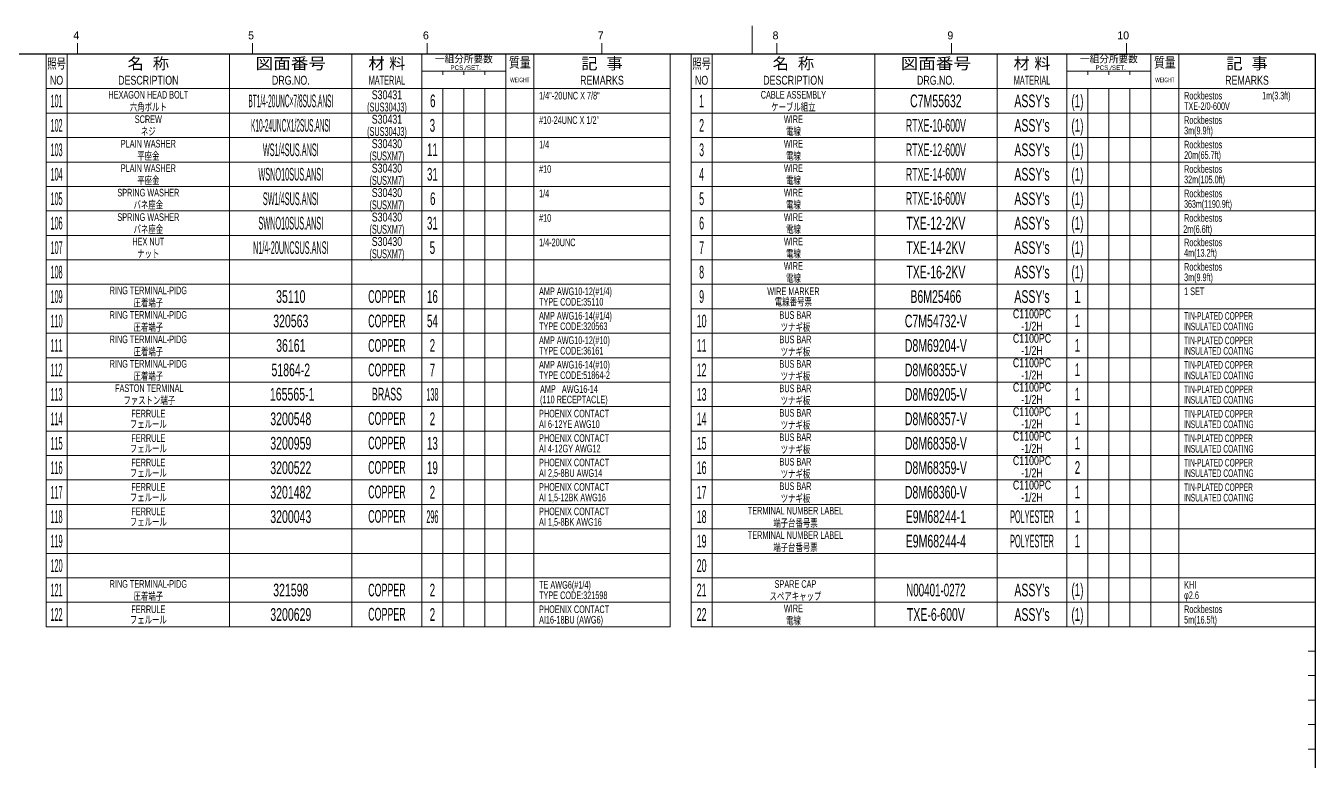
# Model space of a CAD drawing. Header units: millimetres. Extents: x 7 to 587, y 2 to 418.
# Drawn here: x 218.2 to 587, y 207.5 to 418 of the extents above; entities that cross this region are included whole.
import ezdxf
from ezdxf.enums import TextEntityAlignment as Align

# ---------------------------------------------------------------- set-up
doc = ezdxf.new("R2010")
doc.units = ezdxf.units.MM
for name, color, linetype in [('図面枠C7M', 7, 'Continuous'), ('表題、部品表_01', 7, 'Continuous'), ('表題、部品表_02', 7, 'Continuous'), ('表題、部品表_03', 7, 'Continuous')]:
    doc.layers.add(name, color=color, linetype=linetype)
doc.styles.add('HG丸ｺﾞｼｯｸM-PRO', font='')
doc.styles.get('HG丸ｺﾞｼｯｸM-PRO').set_extended_font_data('HG丸ｺﾞｼｯｸM-PRO')

# ---------------------------------------------------------------- blocks, each defined once
blk = doc.blocks.new('BLKF023')
at = {"layer": '図面枠C7M', "color": 4, "linetype": 'Continuous', "lineweight": 13}
for p, q in [((426, 410), (426, 418)), ((233, 413), (233, 410)), ((283, 413), (283, 410)), ((333, 413), (333, 410)), ((383, 413), (383, 410)), ((433, 413), (433, 410)), ((483, 413), (483, 410)), ((533, 413), (533, 410)), ((585, 393), (587, 393)), ((585, 386), (587, 386)), ((585, 379), (587, 379)), ((585, 372), (587, 372)), ((585, 365), (587, 365)), ((585, 358), (587, 358)), ((585, 351), (587, 351)), ((585, 344), (587, 344)), ((585, 337), (587, 337)), ((585, 330), (587, 330)), ((585, 323), (587, 323)), ((585, 316), (587, 316)), ((585, 309), (587, 309)), ((585, 302), (587, 302)), ((585, 295), (587, 295)), ((585, 288), (587, 288)), ((585, 281), (587, 281)), ((585, 274), (587, 274)), ((585, 267), (587, 267)), ((587, 260), (585, 260)), ((585, 253), (587, 253)), ((585, 246), (587, 246)), ((585, 239), (587, 239)), ((585, 232), (587, 232)), ((585, 225), (587, 225)), ((585, 218), (587, 218)), ((585, 211), (587, 211))]:
    blk.add_line(p, q, dxfattribs=at)
at = {"layer": '図面枠C7M', "color": 2, "linetype": 'Continuous', "lineweight": 25}
for p, q in [((33, 410), (587, 410)), ((587, 410), (587, 10))]:
    blk.add_line(p, q, dxfattribs=at)
at = {"layer": '図面枠C7M', "color": 4, "linetype": 'Continuous', "lineweight": 13, "style": 'HG丸ｺﾞｼｯｸM-PRO', "width": 1.003994}
for s, height, p in [('4', 2.25, (231.79, 413.45)), ('5', 2.25, (281.79, 413.45)), ('6', 2.25, (331.79, 413.45)), ('7', 2.25, (381.79, 413.45)), ('8', 2.25, (431.8, 413.45)), ('9', 2.25, (481.8, 413.45)), ('10', 2.255, (530.4, 413.45))]:
    blk.add_text(s, height=height, dxfattribs=at).set_placement(p, align=Align.BOTTOM_LEFT)
blk = doc.blocks.new('BLKF027')
at = {"layer": '表題、部品表_02', "color": 4, "linetype": 'Continuous', "lineweight": 13}
for p, q in [((408.5, 400), (408.5, 393)), ((408.5, 400), (587, 400)), ((414.5, 400), (414.5, 393)), ((461, 400), (461, 393)), ((496, 400), (496, 393)), ((516, 400), (516, 393)), ((522, 400), (522, 393)), ((528, 400), (528, 393)), ((534, 393), (534, 400)), ((540, 400), (540, 393)), ((548, 400), (548, 393)), ((587, 400), (587, 393)), ((408.5, 393), (587, 393))]:
    blk.add_line(p, q, dxfattribs=at)
blk = doc.blocks.new('BLKF029')
at = {"layer": '表題、部品表_02', "color": 4, "linetype": 'Continuous', "lineweight": 13}
for p, q in [((408.5, 393), (408.5, 386)), ((408.5, 393), (587, 393)), ((414.5, 393), (414.5, 386)), ((461, 393), (461, 386)), ((496, 393), (496, 386)), ((516, 393), (516, 386)), ((522, 393), (522, 386)), ((528, 393), (528, 386)), ((534, 386), (534, 393)), ((540, 393), (540, 386)), ((548, 393), (548, 386)), ((587, 393), (587, 386)), ((408.5, 386), (587, 386))]:
    blk.add_line(p, q, dxfattribs=at)
blk = doc.blocks.new('BLKF031')
at = {"layer": '表題、部品表_02', "color": 4, "linetype": 'Continuous', "lineweight": 13}
for p, q in [((408.5, 386), (408.5, 379)), ((408.5, 386), (587, 386)), ((414.5, 386), (414.5, 379)), ((461, 386), (461, 379)), ((496, 386), (496, 379)), ((516, 386), (516, 379)), ((522, 386), (522, 379)), ((528, 386), (528, 379)), ((534, 379), (534, 386)), ((540, 386), (540, 379)), ((548, 386), (548, 379)), ((587, 386), (587, 379)), ((408.5, 379), (587, 379))]:
    blk.add_line(p, q, dxfattribs=at)
blk = doc.blocks.new('BLKF033')
at = {"layer": '表題、部品表_02', "color": 4, "linetype": 'Continuous', "lineweight": 13}
for p, q in [((408.5, 379), (408.5, 372)), ((408.5, 379), (587, 379)), ((414.5, 379), (414.5, 372)), ((461, 379), (461, 372)), ((496, 379), (496, 372)), ((516, 379), (516, 372)), ((522, 379), (522, 372)), ((528, 379), (528, 372)), ((534, 372), (534, 379)), ((540, 379), (540, 372)), ((548, 379), (548, 372)), ((587, 379), (587, 372)), ((408.5, 372), (587, 372))]:
    blk.add_line(p, q, dxfattribs=at)
blk = doc.blocks.new('BLKF035')
at = {"layer": '表題、部品表_02', "color": 4, "linetype": 'Continuous', "lineweight": 13}
for p, q in [((408.5, 372), (408.5, 365)), ((408.5, 372), (587, 372)), ((414.5, 372), (414.5, 365)), ((461, 372), (461, 365)), ((496, 372), (496, 365)), ((516, 372), (516, 365)), ((522, 372), (522, 365)), ((528, 372), (528, 365)), ((534, 365), (534, 372)), ((540, 372), (540, 365)), ((548, 372), (548, 365)), ((587, 372), (587, 365)), ((408.5, 365), (587, 365))]:
    blk.add_line(p, q, dxfattribs=at)
blk = doc.blocks.new('BLKF037')
at = {"layer": '表題、部品表_02', "color": 4, "linetype": 'Continuous', "lineweight": 13}
for p, q in [((408.5, 365), (408.5, 358)), ((408.5, 365), (587, 365)), ((414.5, 365), (414.5, 358)), ((461, 365), (461, 358)), ((496, 365), (496, 358)), ((516, 365), (516, 358)), ((522, 365), (522, 358)), ((528, 365), (528, 358)), ((534, 358), (534, 365)), ((540, 365), (540, 358)), ((548, 365), (548, 358)), ((587, 365), (587, 358)), ((408.5, 358), (587, 358))]:
    blk.add_line(p, q, dxfattribs=at)
blk = doc.blocks.new('BLKF039')
at = {"layer": '表題、部品表_02', "color": 4, "linetype": 'Continuous', "lineweight": 13}
for p, q in [((408.5, 358), (408.5, 351)), ((408.5, 358), (587, 358)), ((414.5, 358), (414.5, 351)), ((461, 358), (461, 351)), ((496, 358), (496, 351)), ((516, 358), (516, 351)), ((522, 358), (522, 351)), ((528, 358), (528, 351)), ((534, 351), (534, 358)), ((540, 358), (540, 351)), ((548, 358), (548, 351)), ((587, 358), (587, 351)), ((408.5, 351), (587, 351))]:
    blk.add_line(p, q, dxfattribs=at)
blk = doc.blocks.new('BLKF041')
at = {"layer": '表題、部品表_02', "color": 4, "linetype": 'Continuous', "lineweight": 13}
for p, q in [((408.5, 351), (408.5, 344)), ((408.5, 351), (587, 351)), ((414.5, 351), (414.5, 344)), ((461, 351), (461, 344)), ((496, 351), (496, 344)), ((516, 351), (516, 344)), ((522, 351), (522, 344)), ((528, 351), (528, 344)), ((534, 344), (534, 351)), ((540, 351), (540, 344)), ((548, 351), (548, 344)), ((587, 351), (587, 344)), ((408.5, 344), (587, 344))]:
    blk.add_line(p, q, dxfattribs=at)
blk = doc.blocks.new('BLKF043')
at = {"layer": '表題、部品表_02', "color": 4, "linetype": 'Continuous', "lineweight": 13}
for p, q in [((408.5, 344), (408.5, 337)), ((408.5, 344), (587, 344)), ((414.5, 344), (414.5, 337)), ((461, 344), (461, 337)), ((496, 344), (496, 337)), ((516, 344), (516, 337)), ((522, 344), (522, 337)), ((528, 344), (528, 337)), ((534, 337), (534, 344)), ((540, 344), (540, 337)), ((548, 344), (548, 337)), ((587, 344), (587, 337)), ((408.5, 337), (587, 337))]:
    blk.add_line(p, q, dxfattribs=at)
blk = doc.blocks.new('BLKF045')
at = {"layer": '表題、部品表_02', "color": 4, "linetype": 'Continuous', "lineweight": 13}
for p, q in [((408.5, 337), (408.5, 330)), ((408.5, 337), (587, 337)), ((414.5, 337), (414.5, 330)), ((461, 337), (461, 330)), ((496, 337), (496, 330)), ((516, 337), (516, 330)), ((522, 337), (522, 330)), ((528, 337), (528, 330)), ((534, 330), (534, 337)), ((540, 337), (540, 330)), ((548, 337), (548, 330)), ((587, 337), (587, 330)), ((408.5, 330), (587, 330))]:
    blk.add_line(p, q, dxfattribs=at)
blk = doc.blocks.new('BLKF047')
at = {"layer": '表題、部品表_02', "color": 4, "linetype": 'Continuous', "lineweight": 13}
for p, q in [((408.5, 330), (408.5, 323)), ((408.5, 330), (587, 330)), ((414.5, 330), (414.5, 323)), ((461, 330), (461, 323)), ((496, 330), (496, 323)), ((516, 330), (516, 323)), ((522, 330), (522, 323)), ((528, 330), (528, 323)), ((534, 323), (534, 330)), ((540, 330), (540, 323)), ((548, 330), (548, 323)), ((587, 330), (587, 323)), ((408.5, 323), (587, 323))]:
    blk.add_line(p, q, dxfattribs=at)
blk = doc.blocks.new('BLKF049')
at = {"layer": '表題、部品表_02', "color": 4, "linetype": 'Continuous', "lineweight": 13}
for p, q in [((408.5, 323), (408.5, 316)), ((408.5, 323), (587, 323)), ((414.5, 323), (414.5, 316)), ((461, 323), (461, 316)), ((496, 323), (496, 316)), ((516, 323), (516, 316)), ((522, 323), (522, 316)), ((528, 323), (528, 316)), ((534, 316), (534, 323)), ((540, 323), (540, 316)), ((548, 323), (548, 316)), ((587, 323), (587, 316)), ((408.5, 316), (587, 316))]:
    blk.add_line(p, q, dxfattribs=at)
blk = doc.blocks.new('BLKF051')
at = {"layer": '表題、部品表_02', "color": 4, "linetype": 'Continuous', "lineweight": 13}
for p, q in [((408.5, 316), (408.5, 309)), ((408.5, 316), (587, 316)), ((414.5, 316), (414.5, 309)), ((461, 316), (461, 309)), ((496, 316), (496, 309)), ((516, 316), (516, 309)), ((522, 316), (522, 309)), ((528, 316), (528, 309)), ((534, 309), (534, 316)), ((540, 316), (540, 309)), ((548, 316), (548, 309)), ((587, 316), (587, 309)), ((408.5, 309), (587, 309))]:
    blk.add_line(p, q, dxfattribs=at)
blk = doc.blocks.new('BLKF053')
at = {"layer": '表題、部品表_02', "color": 4, "linetype": 'Continuous', "lineweight": 13}
for p, q in [((408.5, 309), (408.5, 302)), ((408.5, 309), (587, 309)), ((414.5, 309), (414.5, 302)), ((461, 309), (461, 302)), ((496, 309), (496, 302)), ((516, 309), (516, 302)), ((522, 309), (522, 302)), ((528, 309), (528, 302)), ((534, 302), (534, 309)), ((540, 309), (540, 302)), ((548, 309), (548, 302)), ((587, 309), (587, 302)), ((408.5, 302), (587, 302))]:
    blk.add_line(p, q, dxfattribs=at)
blk = doc.blocks.new('BLKF055')
at = {"layer": '表題、部品表_02', "color": 4, "linetype": 'Continuous', "lineweight": 13}
for p, q in [((224, 400), (224, 393)), ((224, 400), (402.5, 400)), ((230, 400), (230, 393)), ((276.5, 400), (276.5, 393)), ((311.5, 400), (311.5, 393)), ((331.5, 400), (331.5, 393)), ((337.5, 400), (337.5, 393)), ((343.5, 400), (343.5, 393)), ((349.5, 393), (349.5, 400)), ((355.5, 400), (355.5, 393)), ((363.5, 400), (363.5, 393)), ((402.5, 400), (402.5, 393)), ((224, 393), (402.5, 393))]:
    blk.add_line(p, q, dxfattribs=at)
blk = doc.blocks.new('BLKF057')
at = {"layer": '表題、部品表_02', "color": 4, "linetype": 'Continuous', "lineweight": 13}
for p, q in [((224, 393), (224, 386)), ((224, 393), (402.5, 393)), ((230, 393), (230, 386)), ((276.5, 393), (276.5, 386)), ((311.5, 393), (311.5, 386)), ((331.5, 393), (331.5, 386)), ((337.5, 393), (337.5, 386)), ((343.5, 393), (343.5, 386)), ((349.5, 386), (349.5, 393)), ((355.5, 393), (355.5, 386)), ((363.5, 393), (363.5, 386)), ((402.5, 393), (402.5, 386)), ((224, 386), (402.5, 386))]:
    blk.add_line(p, q, dxfattribs=at)
blk = doc.blocks.new('BLKF059')
at = {"layer": '表題、部品表_02', "color": 4, "linetype": 'Continuous', "lineweight": 13}
for p, q in [((224, 386), (224, 379)), ((224, 386), (402.5, 386)), ((230, 386), (230, 379)), ((276.5, 386), (276.5, 379)), ((311.5, 386), (311.5, 379)), ((331.5, 386), (331.5, 379)), ((337.5, 386), (337.5, 379)), ((343.5, 386), (343.5, 379)), ((349.5, 379), (349.5, 386)), ((355.5, 386), (355.5, 379)), ((363.5, 386), (363.5, 379)), ((402.5, 386), (402.5, 379)), ((224, 379), (402.5, 379))]:
    blk.add_line(p, q, dxfattribs=at)
blk = doc.blocks.new('BLKF061')
at = {"layer": '表題、部品表_02', "color": 4, "linetype": 'Continuous', "lineweight": 13}
for p, q in [((224, 379), (224, 372)), ((224, 379), (402.5, 379)), ((230, 379), (230, 372)), ((276.5, 379), (276.5, 372)), ((311.5, 379), (311.5, 372)), ((331.5, 379), (331.5, 372)), ((337.5, 379), (337.5, 372)), ((343.5, 379), (343.5, 372)), ((349.5, 372), (349.5, 379)), ((355.5, 379), (355.5, 372)), ((363.5, 379), (363.5, 372)), ((402.5, 379), (402.5, 372)), ((224, 372), (402.5, 372))]:
    blk.add_line(p, q, dxfattribs=at)
blk = doc.blocks.new('BLKF063')
at = {"layer": '表題、部品表_02', "color": 4, "linetype": 'Continuous', "lineweight": 13}
for p, q in [((224, 372), (224, 365)), ((224, 372), (402.5, 372)), ((230, 372), (230, 365)), ((276.5, 372), (276.5, 365)), ((311.5, 372), (311.5, 365)), ((331.5, 372), (331.5, 365)), ((337.5, 372), (337.5, 365)), ((343.5, 372), (343.5, 365)), ((349.5, 365), (349.5, 372)), ((355.5, 372), (355.5, 365)), ((363.5, 372), (363.5, 365)), ((402.5, 372), (402.5, 365)), ((224, 365), (402.5, 365))]:
    blk.add_line(p, q, dxfattribs=at)
blk = doc.blocks.new('BLKF065')
at = {"layer": '表題、部品表_02', "color": 4, "linetype": 'Continuous', "lineweight": 13}
for p, q in [((224, 365), (224, 358)), ((224, 365), (402.5, 365)), ((230, 365), (230, 358)), ((276.5, 365), (276.5, 358)), ((311.5, 365), (311.5, 358)), ((331.5, 365), (331.5, 358)), ((337.5, 365), (337.5, 358)), ((343.5, 365), (343.5, 358)), ((349.5, 358), (349.5, 365)), ((355.5, 365), (355.5, 358)), ((363.5, 365), (363.5, 358)), ((402.5, 365), (402.5, 358)), ((224, 358), (402.5, 358))]:
    blk.add_line(p, q, dxfattribs=at)
blk = doc.blocks.new('BLKF067')
at = {"layer": '表題、部品表_02', "color": 4, "linetype": 'Continuous', "lineweight": 13}
for p, q in [((224, 358), (224, 351)), ((224, 358), (402.5, 358)), ((230, 358), (230, 351)), ((276.5, 358), (276.5, 351)), ((311.5, 358), (311.5, 351)), ((331.5, 358), (331.5, 351)), ((337.5, 358), (337.5, 351)), ((343.5, 358), (343.5, 351)), ((349.5, 351), (349.5, 358)), ((355.5, 358), (355.5, 351)), ((363.5, 358), (363.5, 351)), ((402.5, 358), (402.5, 351)), ((224, 351), (402.5, 351))]:
    blk.add_line(p, q, dxfattribs=at)
blk = doc.blocks.new('BLKF069')
at = {"layer": '表題、部品表_02', "color": 4, "linetype": 'Continuous', "lineweight": 13}
for p, q in [((408.5, 302), (408.5, 295)), ((408.5, 302), (587, 302)), ((414.5, 302), (414.5, 295)), ((461, 302), (461, 295)), ((496, 302), (496, 295)), ((516, 302), (516, 295)), ((522, 302), (522, 295)), ((528, 302), (528, 295)), ((534, 295), (534, 302)), ((540, 302), (540, 295)), ((548, 302), (548, 295)), ((587, 302), (587, 295)), ((408.5, 295), (587, 295))]:
    blk.add_line(p, q, dxfattribs=at)
blk = doc.blocks.new('BLKF071')
at = {"layer": '表題、部品表_02', "color": 4, "linetype": 'Continuous', "lineweight": 13}
for p, q in [((408.5, 295), (408.5, 288)), ((408.5, 295), (587, 295)), ((414.5, 295), (414.5, 288)), ((461, 295), (461, 288)), ((496, 295), (496, 288)), ((516, 295), (516, 288)), ((522, 295), (522, 288)), ((528, 295), (528, 288)), ((534, 288), (534, 295)), ((540, 295), (540, 288)), ((548, 295), (548, 288)), ((587, 295), (587, 288)), ((408.5, 288), (587, 288))]:
    blk.add_line(p, q, dxfattribs=at)
blk = doc.blocks.new('BLKF073')
at = {"layer": '表題、部品表_02', "color": 4, "linetype": 'Continuous', "lineweight": 13}
for p, q in [((224, 351), (224, 344)), ((224, 351), (402.5, 351)), ((230, 351), (230, 344)), ((276.5, 351), (276.5, 344)), ((311.5, 351), (311.5, 344)), ((331.5, 351), (331.5, 344)), ((337.5, 351), (337.5, 344)), ((343.5, 351), (343.5, 344)), ((349.5, 344), (349.5, 351)), ((355.5, 351), (355.5, 344)), ((363.5, 351), (363.5, 344)), ((402.5, 351), (402.5, 344)), ((224, 344), (402.5, 344))]:
    blk.add_line(p, q, dxfattribs=at)
blk = doc.blocks.new('BLKF075')
at = {"layer": '表題、部品表_02', "color": 4, "linetype": 'Continuous', "lineweight": 13}
for p, q in [((224, 344), (224, 337)), ((224, 344), (402.5, 344)), ((230, 344), (230, 337)), ((276.5, 344), (276.5, 337)), ((311.5, 344), (311.5, 337)), ((331.5, 344), (331.5, 337)), ((337.5, 344), (337.5, 337)), ((343.5, 344), (343.5, 337)), ((349.5, 337), (349.5, 344)), ((355.5, 344), (355.5, 337)), ((363.5, 344), (363.5, 337)), ((402.5, 344), (402.5, 337)), ((224, 337), (402.5, 337))]:
    blk.add_line(p, q, dxfattribs=at)
blk = doc.blocks.new('BLKF077')
at = {"layer": '表題、部品表_02', "color": 4, "linetype": 'Continuous', "lineweight": 13}
for p, q in [((224, 337), (224, 330)), ((224, 337), (402.5, 337)), ((230, 337), (230, 330)), ((276.5, 337), (276.5, 330)), ((311.5, 337), (311.5, 330)), ((331.5, 337), (331.5, 330)), ((337.5, 337), (337.5, 330)), ((343.5, 337), (343.5, 330)), ((349.5, 330), (349.5, 337)), ((355.5, 337), (355.5, 330)), ((363.5, 337), (363.5, 330)), ((402.5, 337), (402.5, 330)), ((224, 330), (402.5, 330))]:
    blk.add_line(p, q, dxfattribs=at)
blk = doc.blocks.new('BLKF079')
at = {"layer": '表題、部品表_02', "color": 4, "linetype": 'Continuous', "lineweight": 13}
for p, q in [((224, 330), (224, 323)), ((224, 330), (402.5, 330)), ((230, 330), (230, 323)), ((276.5, 330), (276.5, 323)), ((311.5, 330), (311.5, 323)), ((331.5, 330), (331.5, 323)), ((337.5, 330), (337.5, 323)), ((343.5, 330), (343.5, 323)), ((349.5, 323), (349.5, 330)), ((355.5, 330), (355.5, 323)), ((363.5, 330), (363.5, 323)), ((402.5, 330), (402.5, 323)), ((224, 323), (402.5, 323))]:
    blk.add_line(p, q, dxfattribs=at)
blk = doc.blocks.new('BLKF081')
at = {"layer": '表題、部品表_02', "color": 4, "linetype": 'Continuous', "lineweight": 13}
for p, q in [((224, 323), (224, 316)), ((224, 323), (402.5, 323)), ((230, 323), (230, 316)), ((276.5, 323), (276.5, 316)), ((311.5, 323), (311.5, 316)), ((331.5, 323), (331.5, 316)), ((337.5, 323), (337.5, 316)), ((343.5, 323), (343.5, 316)), ((349.5, 316), (349.5, 323)), ((355.5, 323), (355.5, 316)), ((363.5, 323), (363.5, 316)), ((402.5, 323), (402.5, 316)), ((224, 316), (402.5, 316))]:
    blk.add_line(p, q, dxfattribs=at)
blk = doc.blocks.new('BLKF083')
at = {"layer": '表題、部品表_02', "color": 4, "linetype": 'Continuous', "lineweight": 13}
for p, q in [((224, 316), (224, 309)), ((224, 316), (402.5, 316)), ((230, 316), (230, 309)), ((276.5, 316), (276.5, 309)), ((311.5, 316), (311.5, 309)), ((331.5, 316), (331.5, 309)), ((337.5, 316), (337.5, 309)), ((343.5, 316), (343.5, 309)), ((349.5, 309), (349.5, 316)), ((355.5, 316), (355.5, 309)), ((363.5, 316), (363.5, 309)), ((402.5, 316), (402.5, 309)), ((224, 309), (402.5, 309))]:
    blk.add_line(p, q, dxfattribs=at)
blk = doc.blocks.new('BLKF085')
at = {"layer": '表題、部品表_02', "color": 4, "linetype": 'Continuous', "lineweight": 13}
for p, q in [((224, 309), (224, 302)), ((224, 309), (402.5, 309)), ((230, 309), (230, 302)), ((276.5, 309), (276.5, 302)), ((311.5, 309), (311.5, 302)), ((331.5, 309), (331.5, 302)), ((337.5, 309), (337.5, 302)), ((343.5, 309), (343.5, 302)), ((349.5, 302), (349.5, 309)), ((355.5, 309), (355.5, 302)), ((363.5, 309), (363.5, 302)), ((402.5, 309), (402.5, 302)), ((224, 302), (402.5, 302))]:
    blk.add_line(p, q, dxfattribs=at)
blk = doc.blocks.new('BLKF087')
at = {"layer": '表題、部品表_02', "color": 4, "linetype": 'Continuous', "lineweight": 13}
for p, q in [((224, 302), (224, 295)), ((224, 302), (402.5, 302)), ((230, 302), (230, 295)), ((276.5, 302), (276.5, 295)), ((311.5, 302), (311.5, 295)), ((331.5, 302), (331.5, 295)), ((337.5, 302), (337.5, 295)), ((343.5, 302), (343.5, 295)), ((349.5, 295), (349.5, 302)), ((355.5, 302), (355.5, 295)), ((363.5, 302), (363.5, 295)), ((402.5, 302), (402.5, 295)), ((224, 295), (402.5, 295))]:
    blk.add_line(p, q, dxfattribs=at)
blk = doc.blocks.new('BLKF089')
at = {"layer": '表題、部品表_02', "color": 4, "linetype": 'Continuous', "lineweight": 13}
for p, q in [((224, 295), (224, 288)), ((224, 295), (402.5, 295)), ((230, 295), (230, 288)), ((276.5, 295), (276.5, 288)), ((311.5, 295), (311.5, 288)), ((331.5, 295), (331.5, 288)), ((337.5, 295), (337.5, 288)), ((343.5, 295), (343.5, 288)), ((349.5, 288), (349.5, 295)), ((355.5, 295), (355.5, 288)), ((363.5, 295), (363.5, 288)), ((402.5, 295), (402.5, 288)), ((224, 288), (402.5, 288))]:
    blk.add_line(p, q, dxfattribs=at)
blk = doc.blocks.new('BLKF091')
at = {"layer": '表題、部品表_02', "color": 4, "linetype": 'Continuous', "lineweight": 13}
for p, q in [((408.5, 288), (408.5, 281)), ((408.5, 288), (587, 288)), ((414.5, 288), (414.5, 281)), ((461, 288), (461, 281)), ((496, 288), (496, 281)), ((516, 288), (516, 281)), ((522, 288), (522, 281)), ((528, 288), (528, 281)), ((534, 281), (534, 288)), ((540, 288), (540, 281)), ((548, 288), (548, 281)), ((587, 288), (587, 281)), ((408.5, 281), (587, 281))]:
    blk.add_line(p, q, dxfattribs=at)
blk = doc.blocks.new('BLKF093')
at = {"layer": '表題、部品表_02', "color": 4, "linetype": 'Continuous', "lineweight": 13}
for p, q in [((224, 288), (224, 281)), ((224, 288), (402.5, 288)), ((230, 288), (230, 281)), ((276.5, 288), (276.5, 281)), ((311.5, 288), (311.5, 281)), ((331.5, 288), (331.5, 281)), ((337.5, 288), (337.5, 281)), ((343.5, 288), (343.5, 281)), ((349.5, 281), (349.5, 288)), ((355.5, 288), (355.5, 281)), ((363.5, 288), (363.5, 281)), ((402.5, 288), (402.5, 281)), ((224, 281), (402.5, 281))]:
    blk.add_line(p, q, dxfattribs=at)
blk = doc.blocks.new('BLKF095')
at = {"layer": '表題、部品表_02', "color": 4, "linetype": 'Continuous', "lineweight": 13}
for p, q in [((224, 281), (224, 274)), ((224, 281), (402.5, 281)), ((230, 281), (230, 274)), ((276.5, 281), (276.5, 274)), ((311.5, 281), (311.5, 274)), ((331.5, 281), (331.5, 274)), ((337.5, 281), (337.5, 274)), ((343.5, 281), (343.5, 274)), ((349.5, 274), (349.5, 281)), ((355.5, 281), (355.5, 274)), ((363.5, 281), (363.5, 274)), ((402.5, 281), (402.5, 274)), ((224, 274), (402.5, 274))]:
    blk.add_line(p, q, dxfattribs=at)
blk = doc.blocks.new('BLKF097')
at = {"layer": '表題、部品表_02', "color": 4, "linetype": 'Continuous', "lineweight": 13}
for p, q in [((224, 274), (224, 267)), ((224, 274), (402.5, 274)), ((230, 274), (230, 267)), ((276.5, 274), (276.5, 267)), ((311.5, 274), (311.5, 267)), ((331.5, 274), (331.5, 267)), ((337.5, 274), (337.5, 267)), ((343.5, 274), (343.5, 267)), ((349.5, 267), (349.5, 274)), ((355.5, 274), (355.5, 267)), ((363.5, 274), (363.5, 267)), ((402.5, 274), (402.5, 267)), ((224, 267), (402.5, 267))]:
    blk.add_line(p, q, dxfattribs=at)
blk = doc.blocks.new('BLKF099')
at = {"layer": '表題、部品表_02', "color": 4, "linetype": 'Continuous', "lineweight": 13}
for p, q in [((224, 267), (224, 260)), ((224, 267), (402.5, 267)), ((230, 267), (230, 260)), ((276.5, 267), (276.5, 260)), ((311.5, 267), (311.5, 260)), ((331.5, 267), (331.5, 260)), ((337.5, 267), (337.5, 260)), ((343.5, 267), (343.5, 260)), ((349.5, 260), (349.5, 267)), ((355.5, 267), (355.5, 260)), ((363.5, 267), (363.5, 260)), ((402.5, 267), (402.5, 260)), ((224, 260), (402.5, 260))]:
    blk.add_line(p, q, dxfattribs=at)
blk = doc.blocks.new('BLKF102')
at = {"layer": '表題、部品表_01', "color": 4, "linetype": 'Continuous', "lineweight": 13}
for p, q in [((408.5, 410), (408.5, 400)), ((408.5, 410), (587, 410)), ((414.5, 410), (414.5, 400)), ((461, 410), (461, 400)), ((496, 410), (496, 400)), ((516, 410), (516, 400)), ((540, 410), (540, 400)), ((548, 410), (548, 400)), ((587, 410), (587, 400)), ((516, 405), (540, 405)), ((522, 404), (522, 405)), ((528, 405), (528, 404)), ((534, 405), (534, 404)), ((408.5, 400), (587, 400))]:
    blk.add_line(p, q, dxfattribs=at)
at = {"layer": '表題、部品表_01', "color": 3, "linetype": 'Continuous', "lineweight": 35, "style": 'HG丸ｺﾞｼｯｸM-PRO'}
for s, height, width, p in [('一組分所要数', 2.036, 0.966638, (528, 408.5)), ('質量', 2.909, 0.781842, (544, 407.5)), ('照号', 2.909, 0.651535, (411.5, 407.2)), ('名  称', 3.273, 1.042426, (437.75, 407.2)), ('図面番号', 3.273, 1.127518, (478.5, 407.2)), ('材 料', 3.273, 1.042439, (506, 407.2)), ('PCS./SET.', 1.309, 0.862935, (528.5, 406)), ('記  事', 3.273, 1.042426, (567.5, 407.2)), ('NO', 2.545, 0.740841, (411.5, 402.4)), ('DESCRIPTION', 2.5455, 0.741365, (437.75, 402.4)), ('DRG.NO.', 2.545, 0.741189, (478.5, 402.4)), ('MATERIAL', 2.545, 0.594756, (506, 402.4)), ('WEIGHT', 1.309, 0.635507, (544, 402.5)), ('REMARKS', 2.545, 0.742803, (567.5, 402.4))]:
    blk.add_text(s, height=height, dxfattribs=dict(at, width=width)).set_placement(p, align=Align.MIDDLE_CENTER)
blk = doc.blocks.new('BLKF101')
at = {"layer": '表題、部品表_01', "color": 3, "linetype": 'Continuous', "lineweight": 13}
blk.add_blockref('BLKF102', (0, 0), dxfattribs=at)
blk = doc.blocks.new('BLKF104')
at = {"layer": '表題、部品表_01', "color": 4, "linetype": 'Continuous', "lineweight": 13}
for p, q in [((224, 410), (224, 400)), ((224, 410), (402.5, 410)), ((230, 410), (230, 400)), ((276.5, 410), (276.5, 400)), ((311.5, 410), (311.5, 400)), ((331.5, 410), (331.5, 400)), ((355.5, 410), (355.5, 400)), ((363.5, 410), (363.5, 400)), ((402.5, 410), (402.5, 400)), ((331.5, 405), (355.5, 405)), ((337.5, 404), (337.5, 405)), ((343.5, 405), (343.5, 404)), ((349.5, 405), (349.5, 404)), ((224, 400), (402.5, 400))]:
    blk.add_line(p, q, dxfattribs=at)
at = {"layer": '表題、部品表_01', "color": 3, "linetype": 'Continuous', "lineweight": 35, "style": 'HG丸ｺﾞｼｯｸM-PRO'}
for s, height, width, p in [('一組分所要数', 2.036, 0.966638, (343.5, 408.5)), ('質量', 2.909, 0.781842, (359.5, 407.5)), ('照号', 2.909, 0.651535, (227, 407.2)), ('名  称', 3.273, 1.042426, (253.25, 407.2)), ('図面番号', 3.273, 1.127518, (294, 407.2)), ('材 料', 3.273, 1.042439, (321.5, 407.2)), ('PCS./SET.', 1.309, 0.862935, (344, 406)), ('記  事', 3.273, 1.042426, (383, 407.2)), ('NO', 2.545, 0.740841, (227, 402.4)), ('DESCRIPTION', 2.5455, 0.741365, (253.25, 402.4)), ('DRG.NO.', 2.545, 0.741189, (294, 402.4)), ('MATERIAL', 2.545, 0.594756, (321.5, 402.4)), ('WEIGHT', 1.309, 0.635507, (359.5, 402.5)), ('REMARKS', 2.545, 0.742803, (383, 402.4))]:
    blk.add_text(s, height=height, dxfattribs=dict(at, width=width)).set_placement(p, align=Align.MIDDLE_CENTER)
blk = doc.blocks.new('BLKF103')
at = {"layer": '表題、部品表_01', "color": 3, "linetype": 'Continuous', "lineweight": 13}
blk.add_blockref('BLKF104', (0, 0), dxfattribs=at)
blk = doc.blocks.new('BLKF105')
at = {"layer": '表題、部品表_02', "color": 4, "linetype": 'Continuous', "lineweight": 13}
for p, q in [((408.5, 281), (408.5, 274)), ((408.5, 281), (587, 281)), ((414.5, 281), (414.5, 274)), ((461, 281), (461, 274)), ((496, 281), (496, 274)), ((516, 281), (516, 274)), ((522, 281), (522, 274)), ((528, 281), (528, 274)), ((534, 274), (534, 281)), ((540, 281), (540, 274)), ((548, 281), (548, 274)), ((587, 281), (587, 274)), ((408.5, 274), (587, 274))]:
    blk.add_line(p, q, dxfattribs=at)
blk = doc.blocks.new('BLKF107')
at = {"layer": '表題、部品表_02', "color": 4, "linetype": 'Continuous', "lineweight": 13}
for p, q in [((408.5, 274), (408.5, 267)), ((408.5, 274), (587, 274)), ((414.5, 274), (414.5, 267)), ((461, 274), (461, 267)), ((496, 274), (496, 267)), ((516, 274), (516, 267)), ((522, 274), (522, 267)), ((528, 274), (528, 267)), ((534, 267), (534, 274)), ((540, 274), (540, 267)), ((548, 274), (548, 267)), ((587, 274), (587, 267)), ((408.5, 267), (587, 267))]:
    blk.add_line(p, q, dxfattribs=at)
blk = doc.blocks.new('BLKF109')
at = {"layer": '表題、部品表_02', "color": 4, "linetype": 'Continuous', "lineweight": 13}
for p, q in [((408.5, 267), (408.5, 260)), ((408.5, 267), (587, 267)), ((414.5, 267), (414.5, 260)), ((461, 267), (461, 260)), ((496, 267), (496, 260)), ((516, 267), (516, 260)), ((522, 267), (522, 260)), ((528, 267), (528, 260)), ((534, 260), (534, 267)), ((540, 267), (540, 260)), ((548, 267), (548, 260)), ((587, 267), (587, 260)), ((408.5, 260), (587, 260))]:
    blk.add_line(p, q, dxfattribs=at)
blk = doc.blocks.new('BLKF111')
at = {"layer": '表題、部品表_02', "color": 4, "linetype": 'Continuous', "lineweight": 13}
for p, q in [((408.5, 260), (408.5, 253)), ((408.5, 260), (587, 260)), ((414.5, 260), (414.5, 253)), ((461, 260), (461, 253)), ((496, 260), (496, 253)), ((516, 260), (516, 253)), ((522, 260), (522, 253)), ((528, 260), (528, 253)), ((534, 253), (534, 260)), ((540, 260), (540, 253)), ((548, 260), (548, 253)), ((587, 260), (587, 253)), ((408.5, 253), (587, 253))]:
    blk.add_line(p, q, dxfattribs=at)
blk = doc.blocks.new('BLKF113')
at = {"layer": '表題、部品表_02', "color": 4, "linetype": 'Continuous', "lineweight": 13}
for p, q in [((408.5, 253), (408.5, 246)), ((408.5, 253), (587, 253)), ((414.5, 253), (414.5, 246)), ((461, 253), (461, 246)), ((496, 253), (496, 246)), ((516, 253), (516, 246)), ((522, 253), (522, 246)), ((528, 253), (528, 246)), ((534, 246), (534, 253)), ((540, 253), (540, 246)), ((548, 253), (548, 246)), ((587, 253), (587, 246)), ((408.5, 246), (587, 246))]:
    blk.add_line(p, q, dxfattribs=at)
blk = doc.blocks.new('BLKF115')
at = {"layer": '表題、部品表_02', "color": 4, "linetype": 'Continuous', "lineweight": 13}
for p, q in [((224, 260), (224, 253)), ((224, 260), (402.5, 260)), ((230, 260), (230, 253)), ((276.5, 260), (276.5, 253)), ((311.5, 260), (311.5, 253)), ((331.5, 260), (331.5, 253)), ((337.5, 260), (337.5, 253)), ((343.5, 260), (343.5, 253)), ((349.5, 253), (349.5, 260)), ((355.5, 260), (355.5, 253)), ((363.5, 260), (363.5, 253)), ((402.5, 260), (402.5, 253)), ((224, 253), (402.5, 253))]:
    blk.add_line(p, q, dxfattribs=at)
blk = doc.blocks.new('BLKF116')
at = {"layer": '表題、部品表_02', "color": 4, "linetype": 'Continuous', "lineweight": 13}
for p, q in [((224, 253), (224, 246)), ((224, 253), (402.5, 253)), ((230, 253), (230, 246)), ((276.5, 253), (276.5, 246)), ((311.5, 253), (311.5, 246)), ((331.5, 253), (331.5, 246)), ((337.5, 253), (337.5, 246)), ((343.5, 253), (343.5, 246)), ((349.5, 246), (349.5, 253)), ((355.5, 253), (355.5, 246)), ((363.5, 253), (363.5, 246)), ((402.5, 253), (402.5, 246)), ((224, 246), (402.5, 246))]:
    blk.add_line(p, q, dxfattribs=at)

msp = doc.modelspace()

# ---------------------------------------------------------------- block references
at = {"layer": '図面枠C7M', "color": 4, "linetype": 'Continuous', "lineweight": 13}
msp.add_blockref('BLKF023', (0, 0), dxfattribs=at)
at = {"layer": '表題、部品表_01', "color": 3, "linetype": 'Continuous', "lineweight": 13}
for name in ['BLKF103', 'BLKF101']:
    msp.add_blockref(name, (0, 0), dxfattribs=at)
at = {"layer": '表題、部品表_02', "color": 4, "linetype": 'Continuous', "lineweight": 13}
for name in ['BLKF055', 'BLKF027', 'BLKF057', 'BLKF029', 'BLKF059', 'BLKF031', 'BLKF061', 'BLKF033', 'BLKF063', 'BLKF035', 'BLKF065', 'BLKF037', 'BLKF067', 'BLKF039', 'BLKF073', 'BLKF041', 'BLKF075', 'BLKF043', 'BLKF077', 'BLKF045', 'BLKF079', 'BLKF047', 'BLKF081', 'BLKF049', 'BLKF083', 'BLKF051', 'BLKF085', 'BLKF053', 'BLKF087', 'BLKF069', 'BLKF089', 'BLKF071', 'BLKF093', 'BLKF091', 'BLKF095', 'BLKF105', 'BLKF097', 'BLKF107', 'BLKF099', 'BLKF109', 'BLKF115', 'BLKF111', 'BLKF116', 'BLKF113']:
    msp.add_blockref(name, (0, 0), dxfattribs=at)

# ---------------------------------------------------------------- texts
at = {"layer": '表題、部品表_03', "color": 3, "linetype": 'Continuous', "lineweight": 35, "style": 'HG丸ｺﾞｼｯｸM-PRO'}
for s, height, width, p in [('101', 3.636, 0.389528, (227, 396.5)), ('HEXAGON HEAD BOLT', 2.1818, 0.692201, (253.25, 398.25)), ('BT1/4-20UNC×7/8SUS.ANSI', 3.6364, 0.309159, (294, 396.5)), ('S30431', 2.545, 0.740904, (321.5, 398.25)), ('6', 3.64, 0.576062, (334.6, 396.5)), ('1', 3.64, 0.521199, (411.5, 396.5)), ('CABLE ASSEMBLY', 2.1818, 0.692743, (437.75, 398.25)), ('C7M55632', 3.636, 0.619792, (478.5, 396.5)), ("ASSY's", 3.636, 0.617769, (506, 396.5)), ('(1)', 3.636, 0.576968, (519, 396.5)), ('六角ボルト', 2.182, 0.692256, (253.25, 394.75)), ('(SUS304J3)', 2.545, 0.593559, (321.5, 394.75)), ('ケーブル組立', 2.182, 0.692256, (437.75, 394.75)), ('102', 3.636, 0.389528, (227, 389.5)), ('SCREW', 2.182, 0.691866, (253.25, 391.25)), ('K10-24UNCX1/2SUS.ANSI', 3.6364, 0.309138, (294, 389.5)), ('S30431', 2.545, 0.740904, (321.5, 391.25)), ('3', 3.64, 0.576062, (334.5, 389.5)), ('2', 3.64, 0.521199, (411.5, 389.5)), ('WIRE', 2.182, 0.692288, (437.75, 391.25)), ('RTXE-10-600V', 3.6364, 0.521404, (478.5, 389.5)), ("ASSY's", 3.636, 0.617769, (506, 389.5)), ('(1)', 3.636, 0.576968, (519, 389.5)), ('ネジ', 2.182, 0.692256, (253.25, 387.75)), ('(SUS304J3)', 2.545, 0.593559, (321.5, 387.75)), ('電線', 2.182, 0.692256, (437.75, 387.75)), ('103', 3.636, 0.389528, (227, 382.5)), ('PLAIN WASHER', 2.1818, 0.691933, (253.25, 384.25)), ('WS1/4SUS.ANSI', 3.6364, 0.414964, (294, 382.5)), ('S30430', 2.545, 0.740904, (321.5, 384.25)), ('11', 3.636, 0.576062, (334.5, 382.5)), ('3', 3.64, 0.521199, (411.5, 382.5)), ('WIRE', 2.182, 0.692288, (437.75, 384.25)), ('RTXE-12-600V', 3.6364, 0.521404, (478.5, 382.5)), ("ASSY's", 3.636, 0.617769, (506, 382.5)), ('(1)', 3.636, 0.576968, (519, 382.5)), ('平座金', 2.182, 0.692256, (253.25, 380.75)), ('(SUSXM7)', 2.545, 0.594345, (321.5, 380.75)), ('電線', 2.182, 0.692256, (437.75, 380.75)), ('104', 3.636, 0.389528, (227, 375.5)), ('PLAIN WASHER', 2.1818, 0.691933, (253.25, 377.25)), ('WSNO10SUS.ANSI', 3.6364, 0.414945, (294, 375.5)), ('S30430', 2.545, 0.740904, (321.5, 377.25)), ('31', 3.636, 0.576062, (334.5, 375.5)), ('4', 3.64, 0.521199, (411.5, 375.5)), ('WIRE', 2.182, 0.692288, (437.75, 377.25)), ('RTXE-14-600V', 3.6364, 0.521404, (478.5, 375.5)), ("ASSY's", 3.636, 0.617769, (506, 375.5)), ('(1)', 3.636, 0.576968, (519, 375.5)), ('平座金', 2.182, 0.692256, (253.25, 373.75)), ('(SUSXM7)', 2.545, 0.594345, (321.5, 373.75)), ('電線', 2.182, 0.692256, (437.75, 373.75)), ('105', 3.636, 0.389528, (227, 368.5)), ('SPRING WASHER', 2.1818, 0.691599, (253.25, 370.25)), ('SW1/4SUS.ANSI', 3.6364, 0.414964, (294, 368.5)), ('S30430', 2.545, 0.740904, (321.5, 370.25)), ('6', 3.64, 0.576062, (334.6, 368.5)), ('5', 3.64, 0.521199, (411.5, 368.5)), ('WIRE', 2.182, 0.692288, (437.75, 370.25)), ('RTXE-16-600V', 3.6364, 0.521404, (478.5, 368.58)), ("ASSY's", 3.636, 0.617769, (506, 368.5)), ('(1)', 3.636, 0.576968, (519, 368.5)), ('バネ座金', 2.182, 0.692256, (253.25, 366.75)), ('(SUSXM7)', 2.545, 0.594345, (321.5, 366.75)), ('電線', 2.182, 0.692256, (437.75, 366.75)), ('電線', 2.182, 0.692256, (437.75, 366.75)), ('106', 3.636, 0.389528, (227, 361.5)), ('SPRING WASHER', 2.1818, 0.691599, (253.25, 363.25)), ('SWNO10SUS.ANSI', 3.6364, 0.414945, (294, 361.5)), ('S30430', 2.545, 0.740904, (321.5, 363.25)), ('31', 3.636, 0.576062, (334.5, 361.5)), ('6', 3.64, 0.521199, (411.5, 361.5)), ('WIRE', 2.182, 0.692288, (437.75, 363.25)), ('TXE-12-2KV', 3.636, 0.61914, (478.5, 361.5)), ("ASSY's", 3.636, 0.617769, (506, 361.5)), ('(1)', 3.636, 0.576968, (519, 361.5)), ('バネ座金', 2.182, 0.692256, (253.25, 359.75)), ('(SUSXM7)', 2.545, 0.594345, (321.5, 359.75)), ('電線', 2.182, 0.692256, (437.75, 359.75)), ('107', 3.636, 0.389528, (227, 354.5)), ('HEX NUT', 2.182, 0.692138, (253.25, 356.25)), ('N1/4-20UNCSUS.ANSI', 3.6364, 0.374588, (294, 354.5)), ('(SUSXM7)', 2.545, 0.594345, (321.5, 352.75)), ('S30430', 2.545, 0.740904, (321.5, 356.25)), ('5', 3.64, 0.576062, (334.5, 354.5)), ('7', 3.64, 0.521199, (411.5, 354.5)), ('WIRE', 2.182, 0.692288, (437.75, 356.25)), ('電線', 2.182, 0.692256, (437.75, 352.75)), ('TXE-14-2KV', 3.636, 0.61914, (478.5, 354.5)), ("ASSY's", 3.636, 0.617769, (506, 354.5)), ('(1)', 3.636, 0.576968, (519, 354.5)), ('ナット', 2.182, 0.692256, (253.25, 352.75)), ('108', 3.636, 0.389528, (227, 347.5)), ('8', 3.64, 0.521199, (411.5, 347.5)), ('WIRE', 2.182, 0.692288, (437.75, 349.25)), ('電線', 2.182, 0.692256, (437.75, 345.75)), ('TXE-16-2KV', 3.636, 0.61914, (478.5, 347.5)), ("ASSY's", 3.636, 0.617769, (506, 347.5)), ('(1)', 3.636, 0.576968, (519, 347.5)), ('RING TERMINAL-PIDG', 2.1818, 0.692588, (253.25, 342.25)), ('WIRE MARKER', 2.1818, 0.692392, (437.75, 342)), ('109', 3.636, 0.389528, (227, 340.5)), ('圧着端子', 2.182, 0.692256, (253.25, 338.75)), ('35110', 3.636, 0.619953, (294, 340.5)), ('COPPER', 3.636, 0.52205, (321.5, 340.5)), ('16', 3.636, 0.576062, (334.5, 340.5)), ('9', 3.64, 0.521199, (411.5, 340.5)), ('電線番号票', 2.182, 0.692256, (437.75, 339)), ('B6M25466', 3.636, 0.619614, (478.5, 340.5)), ("ASSY's", 3.636, 0.617769, (506, 340.5)), ('１', 3.64, 0.578238, (519, 340.5)), ('RING TERMINAL-PIDG', 2.1818, 0.692588, (253.25, 335.25)), ('BUS BAR', 2.182, 0.692724, (438.34, 335.22)), ('110', 3.636, 0.389528, (227, 333.5)), ('圧着端子', 2.182, 0.692256, (253.25, 331.75)), ('320563', 3.636, 0.619953, (294, 333.5)), ('COPPER', 3.636, 0.52205, (321.5, 333.5)), ('54', 3.636, 0.576062, (334.5, 333.5)), ('10', 3.636, 0.521199, (411.5, 333.5)), ('ツナギ板', 2.182, 0.692256, (438.34, 331.72)), ('C7M54732-V', 3.636, 0.619783, (478.5, 333.5)), ('1', 3.64, 0.576062, (519, 333.57)), ('111', 3.636, 0.389528, (227, 326.5)), ('RING TERMINAL-PIDG', 2.1818, 0.692588, (253.25, 328.25)), ('36161', 3.636, 0.619953, (294, 326.5)), ('COPPER', 3.636, 0.52205, (321.5, 326.5)), ('2', 3.64, 0.576062, (334.5, 326.5)), ('11', 3.636, 0.521199, (411.5, 326.5)), ('BUS BAR', 2.182, 0.692724, (438.34, 328.22)), ('D8M69204-V', 3.636, 0.61947, (478.5, 326.5)), ('1', 3.64, 0.576062, (519, 326.57)), ('圧着端子', 2.182, 0.692256, (253.25, 324.75)), ('ツナギ板', 2.182, 0.692256, (438.34, 324.72)), ('112', 3.636, 0.389528, (227, 319.5)), ('RING TERMINAL-PIDG', 2.1818, 0.692588, (253.25, 321.25)), ('51864-2', 3.636, 0.619805, (294, 319.5)), ('COPPER', 3.636, 0.52205, (321.5, 319.5)), ('7', 3.64, 0.576062, (334.5, 319.5)), ('12', 3.636, 0.521199, (411.5, 319.5)), ('BUS BAR', 2.182, 0.692724, (438.34, 321.22)), ('D8M68355-V', 3.636, 0.61947, (478.5, 319.5)), ('1', 3.64, 0.576062, (519, 319.57)), ('圧着端子', 2.182, 0.692256, (253.25, 317.75)), ('ツナギ板', 2.182, 0.692256, (438.34, 317.72)), ('113', 3.636, 0.389528, (227, 312.5)), ('FASTON TERMINAL', 2.1818, 0.692593, (253.53, 314.28)), ('165565-1', 3.636, 0.619824, (294.39, 312.55)), ('BRASS', 3.636, 0.521751, (321.5, 312.58)), ('138', 3.636, 0.416959, (334.5, 312.5)), ('13', 3.636, 0.521199, (411.5, 312.5)), ('BUS BAR', 2.182, 0.692724, (438.34, 314.22)), ('D8M69205-V', 3.636, 0.61947, (478.5, 312.5)), ('1', 3.64, 0.576062, (519, 312.57)), ('ファストン端子', 2.182, 0.692256, (253.53, 310.78)), ('ツナギ板', 2.182, 0.692256, (438.34, 310.72)), ('114', 3.636, 0.389528, (227, 305.5)), ('FERRULE', 2.182, 0.691911, (253.25, 307)), ('3200548', 3.636, 0.619953, (294, 305.5)), ('COPPER', 3.636, 0.52205, (321.5, 305.58)), ('2', 3.64, 0.576062, (334.5, 305.5)), ('14', 3.636, 0.521199, (411.5, 305.5)), ('BUS BAR', 2.182, 0.692724, (438.34, 307.22)), ('D8M68357-V', 3.636, 0.61947, (478.5, 305.5)), ('1', 3.64, 0.576062, (519, 305.57)), ('フェルール', 2.182, 0.692256, (253.25, 304)), ('ツナギ板', 2.182, 0.692256, (438.34, 303.72)), ('115', 3.636, 0.389528, (227, 298.5)), ('FERRULE', 2.182, 0.691911, (253.25, 300)), ('3200959', 3.636, 0.619953, (294, 298.5)), ('COPPER', 3.636, 0.52205, (321.5, 298.58)), ('13', 3.636, 0.576062, (334.5, 298.5)), ('15', 3.636, 0.521199, (411.5, 298.5)), ('BUS BAR', 2.182, 0.692724, (438.34, 300.22)), ('D8M68358-V', 3.636, 0.61947, (478.5, 298.5)), ('1', 3.64, 0.576062, (519, 298.57)), ('フェルール', 2.182, 0.692256, (253.25, 297)), ('ツナギ板', 2.182, 0.692256, (438.34, 296.72)), ('116', 3.636, 0.389528, (227, 291.5)), ('FERRULE', 2.182, 0.691911, (253.25, 293)), ('3200522', 3.636, 0.619953, (294, 291.5)), ('COPPER', 3.636, 0.52205, (321.5, 291.58)), ('19', 3.636, 0.576062, (334.5, 291.5)), ('16', 3.636, 0.521199, (411.5, 291.5)), ('BUS BAR', 2.182, 0.692724, (438.34, 293.22)), ('D8M68359-V', 3.636, 0.61947, (478.5, 291.5)), ('2', 3.64, 0.576062, (519, 291.57)), ('フェルール', 2.182, 0.692256, (253.25, 290)), ('ツナギ板', 2.182, 0.692256, (438.34, 289.72)), ('117', 3.636, 0.389528, (227, 284.5)), ('フェルール', 2.182, 0.692256, (253.25, 283)), ('FERRULE', 2.182, 0.691911, (253.25, 286)), ('3201482', 3.636, 0.619953, (294, 284.5)), ('COPPER', 3.636, 0.52205, (321.5, 284.58)), ('2', 3.64, 0.576062, (334.5, 284.5)), ('17', 3.636, 0.521199, (411.5, 284.5)), ('BUS BAR', 2.182, 0.692724, (438.34, 286.22)), ('ツナギ板', 2.182, 0.692256, (438.34, 282.72)), ('D8M68360-V', 3.636, 0.61947, (478.5, 284.5)), ('1', 3.64, 0.576062, (519, 284.57)), ('TERMINAL NUMBER LABEL', 2.1818, 0.692737, (438.34, 279.22)), ('118', 3.636, 0.389528, (227, 277.5)), ('フェルール', 2.182, 0.692256, (253.25, 276)), ('FERRULE', 2.182, 0.691911, (253.25, 279)), ('3200043', 3.636, 0.619953, (294, 277.5)), ('COPPER', 3.636, 0.52205, (321.5, 277.58)), ('296', 3.636, 0.389528, (334.5, 277.5)), ('18', 3.636, 0.521199, (411.5, 277.5)), ('端子台番号票', 2.182, 0.692256, (438.34, 275.72)), ('E9M68244-1', 3.636, 0.619742, (478.5, 277.5)), ('POLYESTER', 3.636, 0.41533, (506, 277.5)), ('1', 3.64, 0.576062, (519, 277.57)), ('TERMINAL NUMBER LABEL', 2.1818, 0.692737, (438.34, 272.22)), ('119', 3.636, 0.389528, (227, 270.5)), ('19', 3.636, 0.521199, (411.5, 270.5)), ('端子台番号票', 2.182, 0.692256, (438.34, 268.72)), ('E9M68244-4', 3.636, 0.619742, (478.5, 270.5)), ('POLYESTER', 3.636, 0.41533, (506, 270.5)), ('1', 3.64, 0.576062, (519, 270.57)), ('120', 3.636, 0.389528, (227, 263.5)), ('20', 3.636, 0.521199, (411.5, 263.5)), ('121', 3.636, 0.389528, (227, 256.5)), ('RING TERMINAL-PIDG', 2.1818, 0.692588, (253.25, 258.25)), ('321598', 3.636, 0.619953, (294, 256.5)), ('COPPER', 3.636, 0.52205, (321.5, 256.5)), ('2', 3.64, 0.576062, (334.5, 256.5)), ('21', 3.636, 0.521199, (411.5, 256.5)), ('SPARE CAP', 2.182, 0.691878, (438.34, 258.22)), ('N00401-0272', 3.6364, 0.576184, (478.5, 256.5)), ("ASSY's", 3.636, 0.617769, (506, 256.5)), ('(1)', 3.636, 0.576968, (519, 256.57)), ('圧着端子', 2.182, 0.692256, (253.25, 254.75)), ('スペアキャップ', 2.182, 0.692256, (438.34, 254.72)), ('122', 3.636, 0.389528, (227, 249.5)), ('FERRULE', 2.182, 0.691911, (253.25, 251)), ('3200629', 3.636, 0.619953, (294, 249.5)), ('COPPER', 3.636, 0.52205, (321.5, 249.58)), ('2', 3.64, 0.576062, (334.5, 249.5)), ('22', 3.636, 0.521199, (411.5, 249.5)), ('WIRE', 2.182, 0.692288, (437.75, 251.25)), ('TXE-6-600V', 3.636, 0.619313, (478.5, 249.5)), ("ASSY's", 3.636, 0.617769, (506, 249.5)), ('(1)', 3.636, 0.576968, (519, 249.5)), ('フェルール', 2.182, 0.692256, (253.25, 248)), ('電線', 2.182, 0.692256, (437.75, 247.75))]:
    msp.add_text(s, height=height, dxfattribs=dict(at, width=width)).set_placement(p, align=Align.MIDDLE_CENTER)
for s, height, width, p in [('1/4"-20UNC X 7/8"', 2.1818, 0.691778, (365, 398)), ('Rockbestos', 2.182, 0.692554, (549.5, 398)), ('1m(3.3ft)', 2.182, 0.55336, (571.85, 398)), ('TXE-2/0-600V', 2.1818, 0.619321, (549.5, 395)), ('#10-24UNC X 1/2"', 2.1818, 0.691773, (365, 391)), ('Rockbestos', 2.182, 0.692554, (549.5, 391)), ('3m(9.9ft)', 2.182, 0.619197, (549.5, 388)), ('1/4', 2.182, 0.69139, (365, 384)), ('Rockbestos', 2.182, 0.692554, (549.5, 384)), ('20m(65.7ft)', 2.1818, 0.619373, (549.5, 381)), ('#10', 2.182, 0.691981, (365, 377)), ('Rockbestos', 2.182, 0.692554, (549.5, 377)), ('32m(105.0ft)', 2.1818, 0.619433, (549.5, 374)), ('1/4', 2.182, 0.69139, (365, 370)), ('Rockbestos', 2.182, 0.692554, (549.5, 370)), ('363m(1190.9ft)', 2.1818, 0.553687, (549.5, 367)), ('#10', 2.182, 0.691981, (365, 363)), ('Rockbestos', 2.182, 0.692554, (549.5, 363)), ('2m(6.6ft)', 2.182, 0.619197, (549.26, 359.8)), ('1/4-20UNC', 2.182, 0.691664, (365, 356)), ('4m(13.2ft)', 2.182, 0.619296, (549.5, 353)), ('Rockbestos', 2.182, 0.692554, (549.5, 356)), ('3m(9.9ft)', 2.182, 0.619197, (549.5, 346)), ('Rockbestos', 2.182, 0.692554, (549.5, 349)), ('AMP AWG10-12(#1/4)', 2.1818, 0.691608, (365, 342)), ('1 SET', 2.182, 0.691655, (549.5, 342)), ('TYPE CODE:35110', 2.1818, 0.691786, (365, 339)), ('AMP AWG16-14(#1/4)', 2.1818, 0.691608, (365, 335)), ('TIN-PLATED COPPER', 2.1818, 0.522264, (549.5, 334.94)), ('TYPE CODE:320563', 2.1818, 0.691751, (365, 332)), ('INSULATED COATING', 2.1818, 0.522131, (549.5, 331.94)), ('AMP AWG10-12(#10)', 2.1818, 0.691603, (365, 328)), ('TIN-PLATED COPPER', 2.1818, 0.522264, (549.5, 327.94)), ('TYPE CODE:36161', 2.1818, 0.691786, (365, 325)), ('INSULATED COATING', 2.1818, 0.522131, (549.5, 324.94)), ('AMP AWG16-14(#10)', 2.1818, 0.691603, (365, 321)), ('TIN-PLATED COPPER', 2.1818, 0.522264, (549.5, 320.94)), ('TYPE CODE:51864-2', 2.1818, 0.691751, (365, 318)), ('INSULATED COATING', 2.1818, 0.522131, (549.5, 317.94)), ('AMP   AWG16-14', 2.1818, 0.691198, (365.28, 314.03)), ('TIN-PLATED COPPER', 2.1818, 0.522264, (549.5, 313.94)), ('(110 RECEPTACLE)', 2.1818, 0.692062, (365.28, 311.03)), ('INSULATED COATING', 2.1818, 0.522131, (549.5, 310.94)), ('PHOENIX CONTACT', 2.1818, 0.692624, (365, 307)), ('TIN-PLATED COPPER', 2.1818, 0.522264, (549.5, 306.94)), ('AI 6-12YE AWG10', 2.1818, 0.691499, (365, 304)), ('INSULATED COATING', 2.1818, 0.522131, (549.5, 303.94)), ('PHOENIX CONTACT', 2.1818, 0.692624, (365, 300)), ('TIN-PLATED COPPER', 2.1818, 0.522264, (549.5, 299.94)), ('AI 4-12GY AWG12', 2.1818, 0.691429, (365, 297)), ('INSULATED COATING', 2.1818, 0.522131, (549.5, 296.94)), ('PHOENIX CONTACT', 2.1818, 0.692624, (365, 293)), ('TIN-PLATED COPPER', 2.1818, 0.522264, (549.5, 292.94)), ('AI 2,5-8BU AWG14', 2.1818, 0.691627, (365, 290)), ('INSULATED COATING', 2.1818, 0.522131, (549.5, 289.94)), ('AI 1,5-12BK AWG16', 2.1818, 0.691735, (365, 283)), ('PHOENIX CONTACT', 2.1818, 0.692624, (365, 286)), ('TIN-PLATED COPPER', 2.1818, 0.522264, (549.5, 285.94)), ('INSULATED COATING', 2.1818, 0.522131, (549.5, 282.94)), ('AI 1,5-8BK AWG16', 2.1818, 0.691768, (365, 276)), ('PHOENIX CONTACT', 2.1818, 0.692624, (365, 279)), ('TE AWG6(#1/4)', 2.1818, 0.691668, (365, 258)), ('KHI', 2.182, 0.693331, (549.5, 258)), ('TYPE CODE:321598', 2.1818, 0.691751, (365, 255)), ('φ2.6', 2.182, 0.691434, (549.5, 255)), ('PHOENIX CONTACT', 2.1818, 0.692624, (365, 251)), ('Rockbestos', 2.182, 0.692554, (549.5, 251)), ('AI16-18BU (AWG6)', 2.1818, 0.691814, (365, 248)), ('5m(16.5ft)', 2.182, 0.619296, (549.5, 248))]:
    msp.add_text(s, height=height, dxfattribs=dict(at, width=width)).set_placement(p, align=Align.MIDDLE_LEFT)
for s, width, p in [('C1100PC', 0.740867, (506, 333.5)), ('-1/2H', 0.740841, (506, 330)), ('C1100PC', 0.740867, (506, 326.5)), ('-1/2H', 0.740841, (506, 323)), ('C1100PC', 0.740867, (506, 319.5)), ('-1/2H', 0.740841, (506, 316)), ('C1100PC', 0.740867, (506, 312.5)), ('-1/2H', 0.740841, (506, 309)), ('C1100PC', 0.740867, (506, 305.5)), ('-1/2H', 0.740841, (506, 302)), ('C1100PC', 0.740867, (506, 298.5)), ('-1/2H', 0.740841, (506, 295)), ('C1100PC', 0.740867, (506, 291.5)), ('-1/2H', 0.740841, (506, 288)), ('C1100PC', 0.740867, (506, 284.5)), ('-1/2H', 0.740841, (506, 281))]:
    msp.add_text(s, height=2.545, dxfattribs=dict(at, width=width)).set_placement(p, align=Align.BOTTOM_CENTER)

doc.saveas('drawing.dxf')
